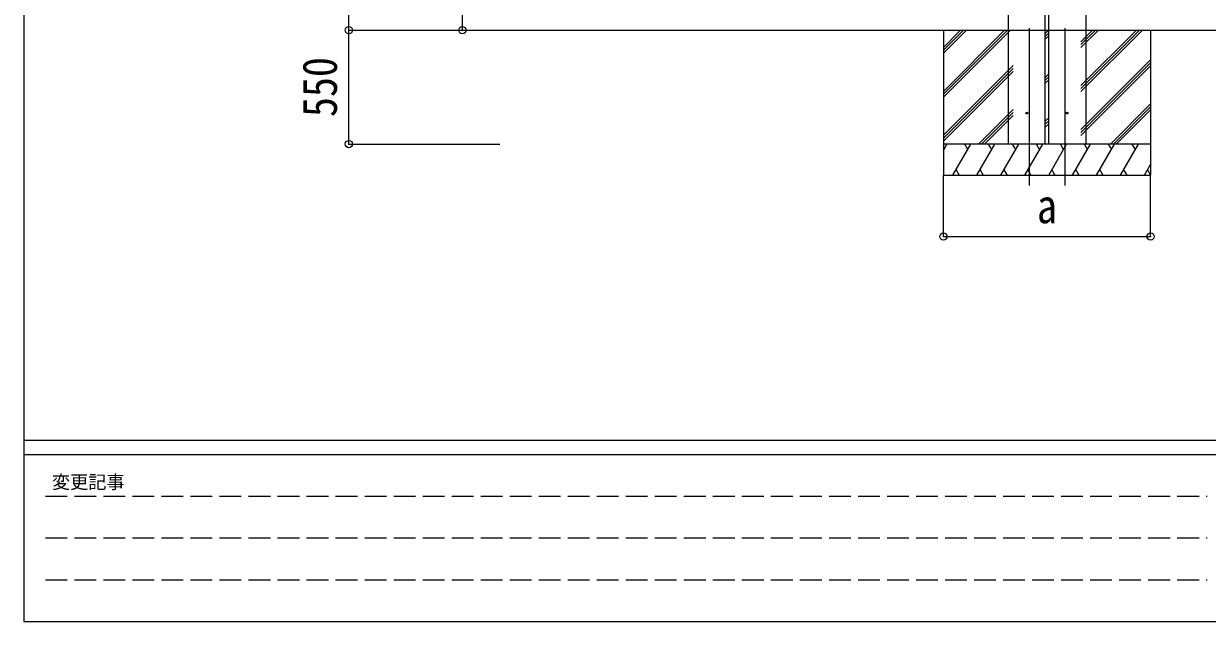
# Model space of a CAD drawing. Units: millimetres at full size; details may follow other scales. Extents: x -9783 to 9892, y -6828 to 6752.
# Drawn here: x -9783 to -4073, y -6828 to -3942 of the extents above; entities that cross this region are included whole.
import ezdxf
from ezdxf.enums import TextEntityAlignment as Align

# ---------------------------------------------------------------- set-up
doc = ezdxf.new("R2010")
doc.units = ezdxf.units.MM
doc.header["$LTSCALE"] = 35
doc.header["$PDMODE"] = 32
doc.header["$PDSIZE"] = 35
doc.linetypes.add('DASHED3', pattern=[4, 3, -1])
for name, color, linetype, lineweight in [('0-0_0', 7, 'Continuous', 9), ('0-1_本体', 4, 'Continuous', 9), ('0-2_部品', 7, 'Continuous', 9), ('0-8_PARTS2', 2, 'Continuous', 9), ('0-A_寸法', 6, 'Continuous', 9), ('F-0_240', 7, 'Continuous', 9)]:
    doc.layers.add(name, color=color, linetype=linetype, lineweight=lineweight)
doc.styles.add('ＭＳ ゴシック', font='')
doc.styles.get('ＭＳ ゴシック').set_extended_font_data('MS Gothic')

msp = doc.modelspace()

# ---------------------------------------------------------------- linework, layer by layer
at = {"layer": '0-0_0'}
for p, q in [((-7850.37, -3973.43), (-1843.7, -3973.43)), ((-5346.39, -3973.43), (-5346.39, -4673.43)), ((-5346.39, -4268.76), (-5051.06, -3973.43)), ((-5346.39, -4282.9), (-5036.92, -3973.43)), ((-5346.39, -4297.04), (-5022.78, -3973.43)), ((-5346.39, -4056.62), (-5263.2, -3973.43)), ((-5346.39, -4070.77), (-5249.06, -3973.43)), ((-5346.39, -4084.91), (-5234.91, -3973.43)), ((-4855.13, -3973.43), (-4838.12, -3973.43)), ((-4854.67, -3989.17), (-4838.93, -3973.43)), ((-4854.67, -4003.31), (-4838.12, -3986.76)), ((-4682.62, -4269.67), (-4386.38, -3973.43)), ((-4682.62, -4241.38), (-4414.66, -3973.43)), ((-4682.62, -4255.52), (-4400.52, -3973.43)), ((-4682.62, -4057.54), (-4598.51, -3973.43)), ((-4682.62, -4043.39), (-4612.65, -3973.43)), ((-4682.62, -4029.25), (-4626.8, -3973.43)), ((-4346.39, -3973.43), (-4346.39, -4673.43)), ((-4854.67, -4017.45), (-4838.12, -4000.9)), ((-5346.39, -4480.89), (-5010.17, -4144.67)), ((-5346.39, -4495.03), (-5010.17, -4158.81)), ((-4682.62, -4453.51), (-4346.39, -4117.29)), ((-4682.62, -4467.66), (-4346.39, -4131.43)), ((-4682.62, -4481.8), (-4346.39, -4145.57)), ((-5346.39, -4509.17), (-5010.17, -4172.95)), ((-4854.67, -4201.3), (-4838.12, -4184.75)), ((-4854.67, -4215.44), (-4838.12, -4198.89)), ((-4854.67, -4229.58), (-4838.12, -4213.03)), ((-4540.4, -4523.43), (-4346.39, -4329.42)), ((-5176.8, -4523.43), (-5010.17, -4356.8)), ((-5162.66, -4523.43), (-5010.17, -4370.94)), ((-5148.51, -4523.43), (-5010.17, -4385.08)), ((-4526.26, -4523.43), (-4346.39, -4343.56)), ((-4512.12, -4523.43), (-4346.39, -4357.71)), ((-4854.67, -4413.43), (-4838.12, -4396.88)), ((-4854.67, -4427.57), (-4838.12, -4411.02)), ((-4854.67, -4441.71), (-4838.12, -4425.17)), ((-4346.39, -4523.43), (-5346.39, -4523.43)), ((-5346.39, -4553.67), (-5328.93, -4523.43)), ((-5343.93, -4549.41), (-5346.39, -4545.16)), ((-5300.07, -4673.43), (-5213.46, -4523.43)), ((-5228.47, -4549.41), (-5243.47, -4523.43)), ((-5184.6, -4673.43), (-5097.99, -4523.43)), ((-5113, -4549.41), (-5128, -4523.43)), ((-5069.13, -4673.43), (-4982.52, -4523.43)), ((-4997.52, -4549.41), (-5012.53, -4523.43)), ((-4953.66, -4673.43), (-4867.05, -4523.43)), ((-4882.05, -4549.41), (-4897.06, -4523.43)), ((-4838.19, -4673.43), (-4751.58, -4523.43)), ((-4766.58, -4549.41), (-4781.59, -4523.43)), ((-4722.72, -4673.43), (-4636.11, -4523.43)), ((-4651.11, -4549.41), (-4666.11, -4523.43)), ((-4607.25, -4673.43), (-4520.64, -4523.43)), ((-4550.64, -4523.43), (-4535.64, -4549.41)), ((-4491.78, -4673.43), (-4405.17, -4523.43)), ((-4420.17, -4549.41), (-4435.17, -4523.43)), ((-4376.31, -4673.43), (-4346.39, -4621.62)), ((-5346.39, -4673.43), (-4346.39, -4673.43)), ((-5285.07, -4647.45), (-5270.07, -4673.43)), ((-5169.6, -4647.45), (-5154.6, -4673.43)), ((-5054.13, -4647.45), (-5039.13, -4673.43)), ((-4938.66, -4647.45), (-4923.66, -4673.43)), ((-4823.19, -4647.45), (-4808.19, -4673.43)), ((-4707.72, -4647.45), (-4692.72, -4673.43)), ((-4592.25, -4647.45), (-4577.25, -4673.43)), ((-4476.78, -4647.45), (-4461.78, -4673.43)), ((-4361.31, -4647.45), (-4346.39, -4673.43))]:
    msp.add_line(p, q, dxfattribs=at)
at = {"layer": '0-1_本体'}
for p, q in [((-5033.42, -1343.44), (-5033.42, -4523.44)), ((-4659.83, -1343.44), (-4659.83, -4523.44)), ((-4855.42, -4523.44), (-4855.42, -1521.28)), ((-4837.83, -4523.44), (-4837.83, -1521.28))]:
    msp.add_line(p, q, dxfattribs=at)
at = {"layer": '0-2_部品'}
for centre in [(-4944.42, -4373.44), (-4748.83, -4373.44)]:
    msp.add_circle(centre, 4.5, dxfattribs=at)
at = {"layer": '0-8_PARTS2'}
for p, q in [((-4932.88, -3964.22), (-4932.88, -4723.43)), ((-4760.37, -3964.22), (-4760.37, -4723.43))]:
    msp.add_line(p, q, dxfattribs=at)
at = {"layer": '0-A_寸法'}
for p, q in [((-8214.61, -3973.43), (-8214.61, -1370.43)), ((-7666.64, -3973.43), (-7666.64, -1473.43)), ((-8214.61, -3973.43), (-7486.49, -3973.43)), ((-8214.61, -4523.43), (-8214.61, -3973.43)), ((-8214.61, -4523.43), (-7486.49, -4523.43)), ((-5346.39, -4969.82), (-5346.39, -4673.43)), ((-5346.39, -4729.84), (-5346.39, -4673.43)), ((-4346.39, -4969.82), (-4346.39, -4673.43)), ((-5346.39, -4969.82), (-4346.39, -4969.82))]:
    msp.add_line(p, q, dxfattribs=at)
for p in [(-8214.61, -3973.43), (-7666.64, -3973.43), (-8214.61, -4523.43), (-5346.39, -4969.82), (-4346.39, -4969.82)]:
    msp.add_point(p, dxfattribs=at)
at = {"layer": 'F-0_240', "color": 5}
for p, q in [((-9783.03, 6751.9), (-9783.03, -6828.1)), ((-9783.03, -5953.1), (9396.97, -5953.1)), ((-9783.03, -6023.1), (6285.75, -6023.1)), ((-9783.03, -6828.1), (9396.97, -6828.1))]:
    msp.add_line(p, q, dxfattribs=at)
at = {"layer": 'F-0_240', "color": 4, "linetype": 'DASHED3'}
for p, q in [((-9678.03, -6224.35), (-4074.25, -6224.35)), ((-9678.03, -6425.6), (-4074.25, -6425.6)), ((-9678.03, -6626.85), (-4074.25, -6626.85))]:
    msp.add_line(p, q, dxfattribs=at)

# ---------------------------------------------------------------- texts
at = {"layer": '0-A_寸法', "color": 7, "style": 'ＭＳ ゴシック', "width": 0.85}
msp.add_text('550', height=166.8, rotation=90, dxfattribs=at).set_placement((-8221.61, -4392.8), align=Align.BOTTOM_LEFT)
msp.add_text('a', height=166.8, dxfattribs=at).set_placement((-4895.16, -4955.44), align=Align.BOTTOM_LEFT)
at = {"layer": 'F-0_240', "style": 'ＭＳ ゴシック'}
msp.add_text('変更記事', height=64.15, dxfattribs=at).set_placement((-9646.27, -6206.85), align=Align.BOTTOM_LEFT)

doc.saveas('drawing.dxf')
